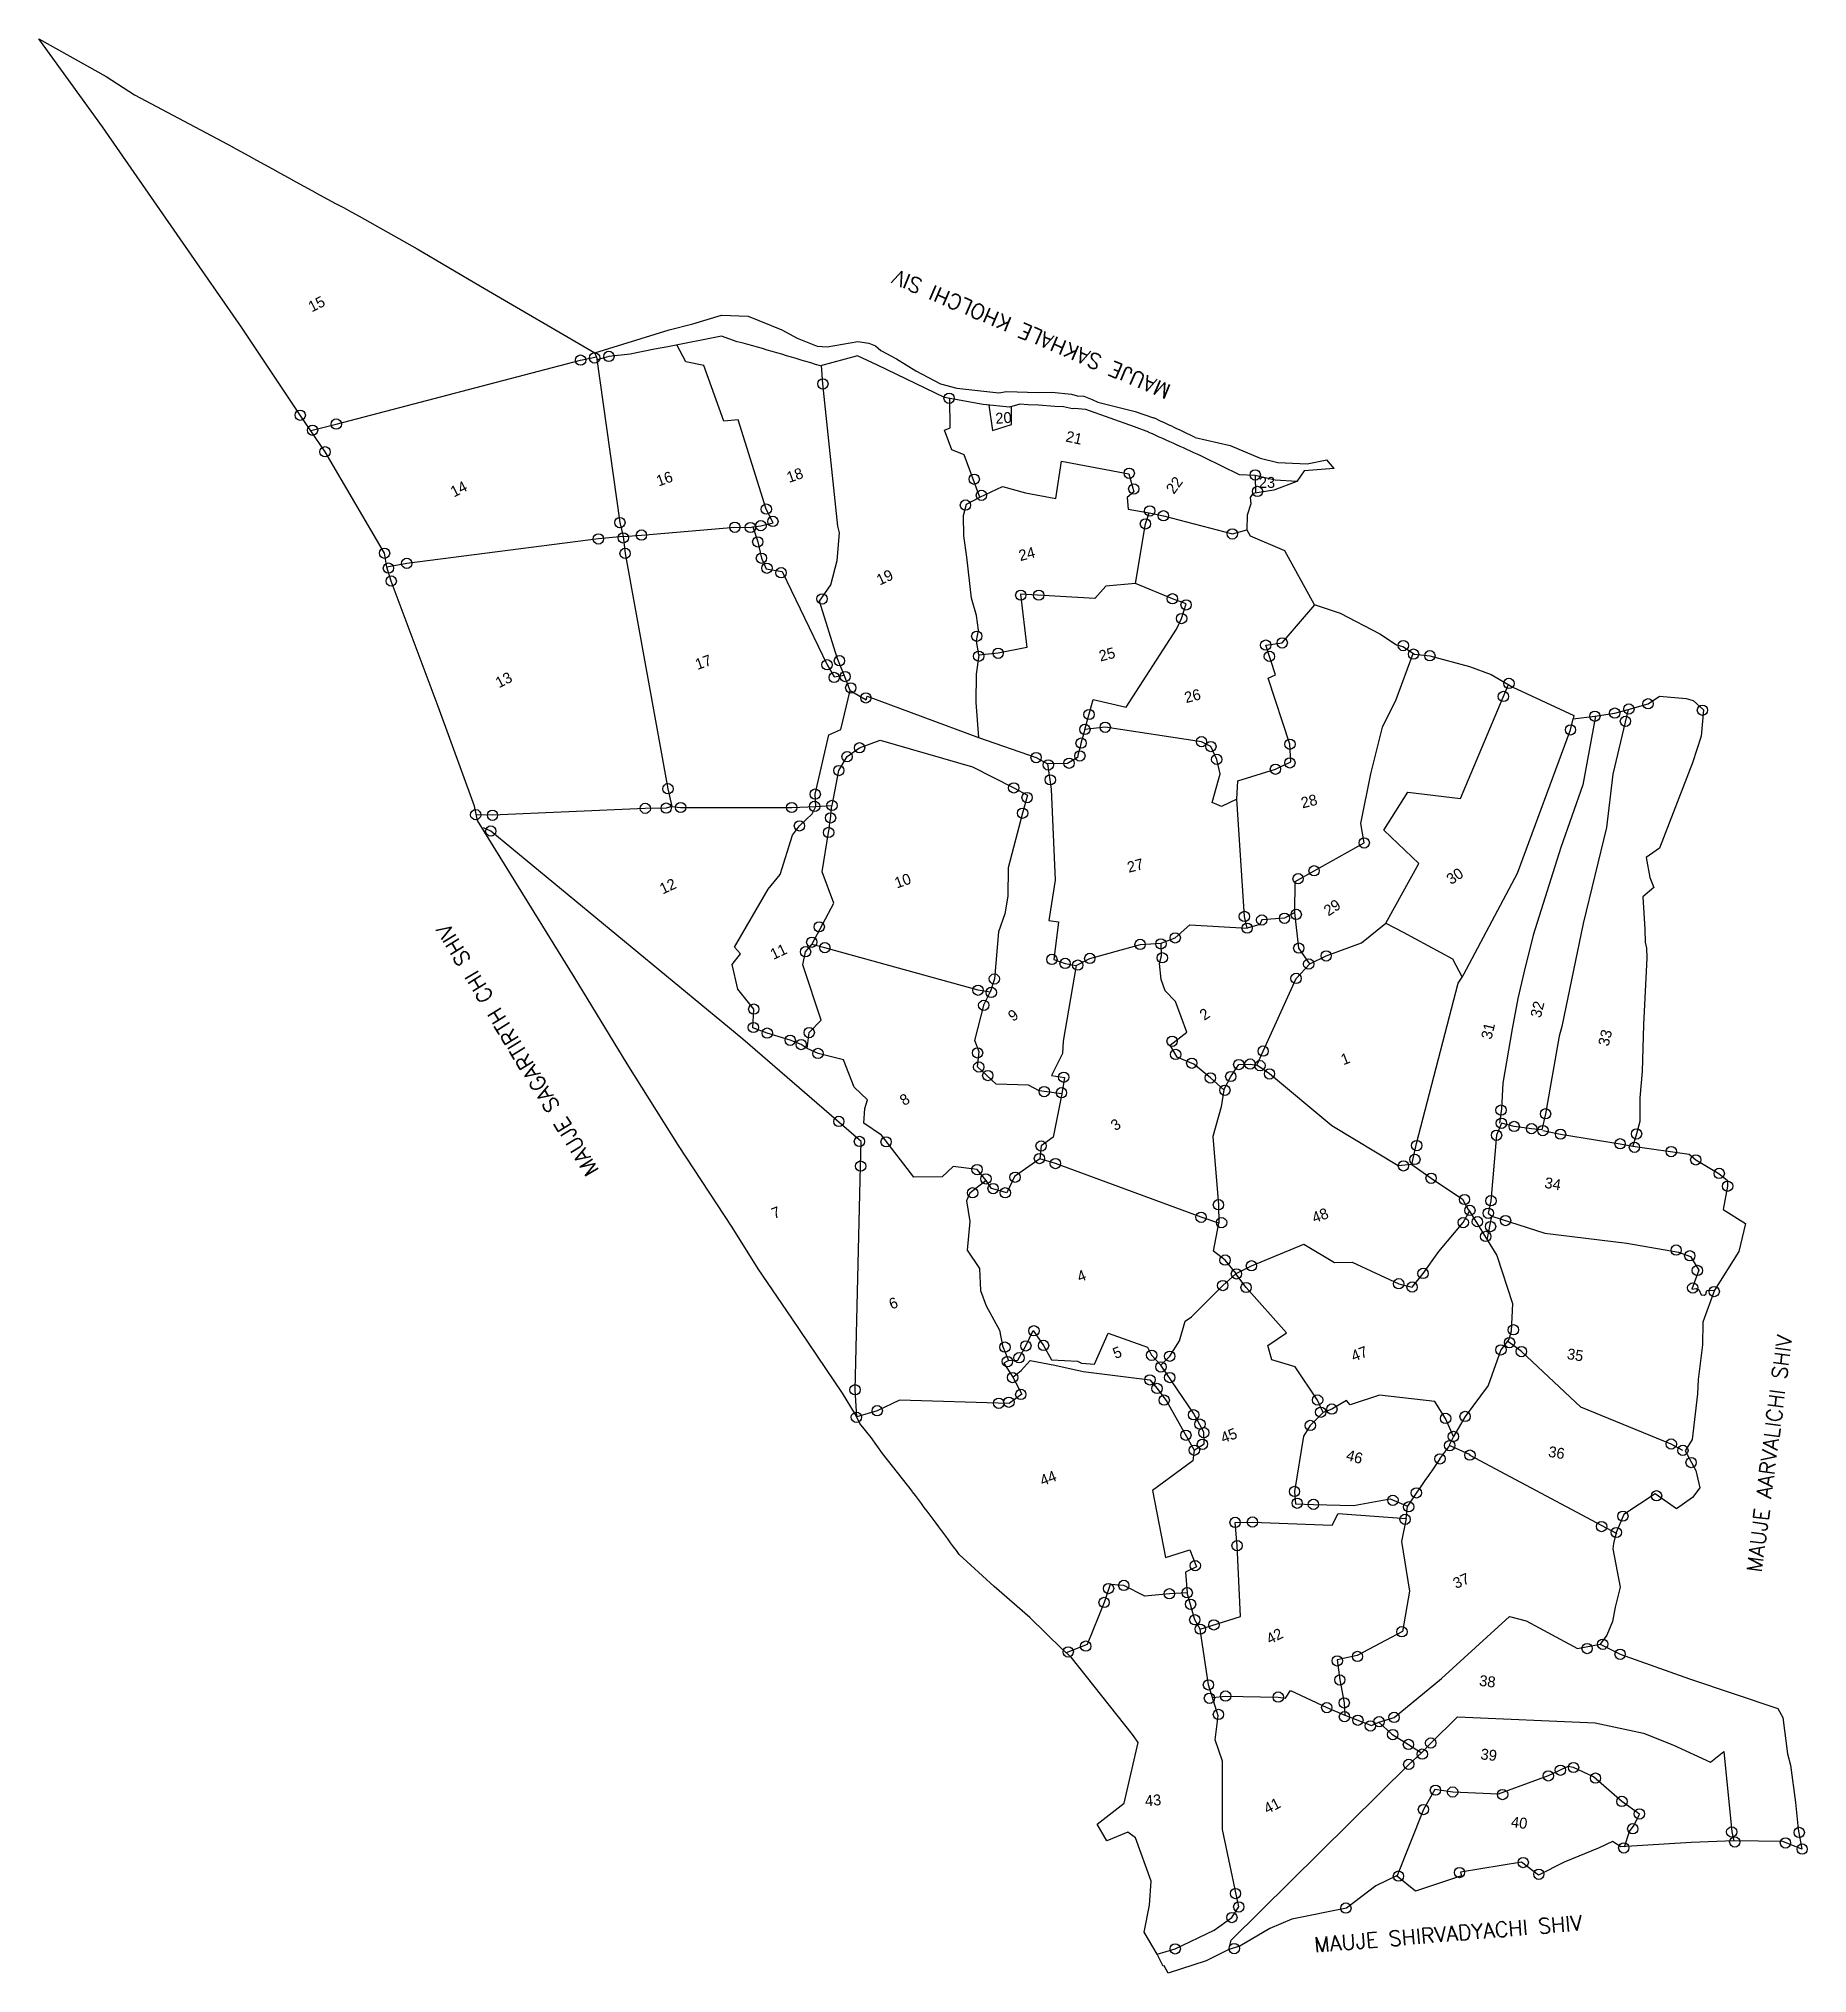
# Model space of a CAD drawing. Header units: metres. Extents: x 356383 to 357834, y 1744066 to 1745653.
import ezdxf

# ---------------------------------------------------------------- set-up
doc = ezdxf.new("R2010")
doc.units = ezdxf.units.M
for name, color, linetype in [('OFF', 1, 'Continuous'), ('OTHERS', 1, 'Continuous'), ('POLY_PARCEL', 6, 'Continuous'), ('POLY_ROAD', 30, 'Continuous'), ('TEXT_MAPOUT', 7, 'Continuous'), ('TEXT_PARCEL', 7, 'Continuous'), ('V_BOUND_LINE', 7, 'Continuous')]:
    doc.layers.add(name, color=color, linetype=linetype)
doc.styles.get("Standard").update_dxf_attribs({"font": 'simplex.shx'})
doc.styles.add('TEXT_MAP', font='')
doc.styles.get('TEXT_MAP').set_extended_font_data('Kruti Dev 050')

msp = doc.modelspace()

# ---------------------------------------------------------------- linework, layer by layer
for centre in [(356839.1, 1745391.1), (356850.8, 1745392.4), (356827.6, 1745389.3), (357026.4, 1745369.8), (356597.5, 1745344.1), (357130, 1745358), (356607.6, 1745331.8), (356627.1, 1745336.9), (356617.9, 1745314.1), (357277.8, 1745296.5), (357150.6, 1745291.6), (357281.5, 1745283.6), (357381.2, 1745295.1), (357383.1, 1745281.6), (356980, 1745267.1), (357143.4, 1745270.4), (357156.5, 1745278.4), (357294.6, 1745265.6), (356859.8, 1745256), (356954.2, 1745252.2), (356966.9, 1745252), (356975.6, 1745253.5), (356985.4, 1745257), (357291.1, 1745255), (357305.8, 1745261.6), (356842.2, 1745242.6), (356862.6, 1745243.5), (356877.5, 1745245.8), (356973, 1745240.2), (357362.4, 1745246.7), (356666.7, 1745230.9), (356669.9, 1745218.7), (356684.9, 1745222.6), (356864.1, 1745230.8), (356976, 1745226.8), (356980.5, 1745218.6), (356672.2, 1745208.1), (356992.1, 1745214.9), (357025.7, 1745193.4), (357188.8, 1745196.5), (357203.5, 1745196.5), (357313.2, 1745193.5), (357324.5, 1745188.5), (357320.8, 1745177.3), (357152.7, 1745162.8), (357389.8, 1745155.5), (357403.3, 1745157.3), (357502.7, 1745155.1), (357029.8, 1745139.4), (357040, 1745142.7), (357154.3, 1745146.4), (357170.2, 1745148.8), (357392.8, 1745146.3), (357511.1, 1745148.1), (357524.5, 1745146.8), (357035.7, 1745129), (357044.7, 1745129.7), (357589.4, 1745124.1), (357049.3, 1745120.4), (357061.7, 1745112.2), (357584.8, 1745113.4), (357703.5, 1745107.4), (357244.8, 1745098.6), (357659.9, 1745097.2), (357676.2, 1745099.7), (357685, 1745093), (357687.8, 1745103.1), (357748.2, 1745102.1), (357238.3, 1745075.1), (357241.4, 1745086.4), (357258.1, 1745088.1), (357337.1, 1745076.3), (357409.7, 1745074.2), (357639.9, 1745086), (357046.3, 1745064), (357056.5, 1745071.3), (357201.4, 1745063.2), (357228.4, 1745058.6), (357237.3, 1745064.6), (357344.8, 1745072.3), (357349.6, 1745061.8), (357409.6, 1745058.9), (357039.5, 1745052.6), (357211.4, 1745057.2), (357213, 1745045), (357397.8, 1745053.7), (356899.3, 1745037.7), (357020.1, 1745033.3), (357183, 1745038.4), (357194, 1745030.4), (356741.5, 1745016.4), (356755.3, 1745015.9), (356880.7, 1745021.6), (356897.8, 1745021.8), (356909.7, 1745022.3), (357000.8, 1745022.3), (357019.6, 1745023.2), (357032.7, 1745013.8), (357033.9, 1745024), (357190.3, 1745017.6), (356753.9, 1745003), (357007.2, 1745007.2), (357031.1, 1745001.8), (357470.6, 1744993.2), (357416.4, 1744963.9), (357429.5, 1744970.4), (357372.3, 1744932.9), (357405.2, 1744931.4), (357414.8, 1744934.6), (357023.4, 1744924.4), (357315.5, 1744915.3), (357374.5, 1744923.3), (357386.5, 1744930), (357012.2, 1744904), (357017.3, 1744911.8), (357028, 1744907.3), (357286.7, 1744910), (357303.8, 1744910.4), (357304.9, 1744899), (357416.9, 1744906.9), (357439.4, 1744900.5), (357214.3, 1744897.7), (357225.2, 1744894.4), (357235.5, 1744893), (357245.4, 1744898.5), (357425.1, 1744893.9), (357153.7, 1744872.4), (357164.6, 1744870.6), (357167.1, 1744881.6), (357414.7, 1744882.1), (356969.7, 1744856.9), (357158.4, 1744860), (356969.4, 1744841.8), (356980.8, 1744837.2), (357015.2, 1744837.6), (356999.6, 1744831.3), (357008.6, 1744827.8), (357022.4, 1744820.5), (357153.3, 1744821), (357313, 1744830.5), (357315.9, 1744819.7), (357387.7, 1744822.5), (357154.3, 1744809.4), (357329.1, 1744812.5), (357367.7, 1744811.4), (357376.9, 1744811.8), (357385.1, 1744810.5), (357392.9, 1744803.7), (357161.7, 1744802.4), (357208.1, 1744789.2), (357222.2, 1744788.3), (357224, 1744801), (357344.4, 1744800.4), (357356.3, 1744790.3), (357361.1, 1744801.6), (357582.9, 1744774), (357039.5, 1744764.8), (357583.2, 1744763.2), (357593.7, 1744760.6), (357608, 1744758.8), (357617.3, 1744757.2), (357619.4, 1744771), (357056.4, 1744748.3), (357078.3, 1744748), (357205.5, 1744744.6), (357513.7, 1744744.9), (357579.2, 1744753.4), (357631.7, 1744754.3), (357680.6, 1744746.4), (357692.4, 1744743.5), (357694.1, 1744754.5), (357057.4, 1744728.1), (357152.9, 1744725.2), (357204.1, 1744734.3), (357217.2, 1744730.2), (357502.8, 1744728.3), (357512.2, 1744733.6), (357722.6, 1744740), (357742.7, 1744733.2), (357160.2, 1744717.6), (357166.1, 1744709.6), (357184.1, 1744719), (357525.5, 1744718.1), (357761.9, 1744722.1), (357768.8, 1744711.6), (357149.3, 1744706.2), (357176.1, 1744706.2), (357351, 1744696.4), (357552.9, 1744700.7), (357574.6, 1744699.7), (357336.7, 1744686.1), (357353.6, 1744681.7), (357551.9, 1744681.7), (357557.3, 1744691.8), (357563.5, 1744682.5), (357572.4, 1744689.4), (357574.3, 1744678.5), (357586.6, 1744683.4), (357570.3, 1744670.4), (357356.4, 1744651), (357378.1, 1744646.3), (357726.6, 1744659.2), (357737.8, 1744654.5), (357354.5, 1744630.1), (357365.8, 1744639.7), (357498.9, 1744631.6), (357518.9, 1744640.1), (357744, 1744642.5), (357373.7, 1744628.5), (357509.9, 1744628.9), (357740.2, 1744628.1), (357757.8, 1744625.2), (357199.6, 1744593), (357589.9, 1744583.3), (357593, 1744593.8), (357175.8, 1744579.6), (357177.8, 1744567.7), (357187.4, 1744570.9), (357193, 1744580.6), (357207.5, 1744581), (357296.2, 1744572.9), (357311, 1744572.1), (357582.8, 1744577.3), (357599.6, 1744575.9), (357182.1, 1744554.6), (357294.8, 1744552.7), (357303.8, 1744563.3), (357311, 1744554.6), (357052.8, 1744544.6), (357179.1, 1744534.4), (357188.8, 1744540.8), (357300.6, 1744545.7), (357306.5, 1744536.1), (357432.4, 1744536.2), (357053.9, 1744522), (357071, 1744527.4), (357170.7, 1744533.5), (357330.6, 1744524.1), (357434.9, 1744526.2), (357444.1, 1744528.8), (357537.4, 1744521.1), (357553.4, 1744522.7), (357324.3, 1744507.3), (357335.8, 1744516.4), (357339, 1744509.4), (357426.4, 1744515.3), (357543.8, 1744506.3), (357331.2, 1744495), (357337.9, 1744499.9), (357532.8, 1744487.9), (357540.8, 1744498.8), (357557.4, 1744491), (357722.6, 1744500.1), (357732.1, 1744494.9), (357738.9, 1744484.9), (357413.4, 1744461.2), (357513.4, 1744460), (357710.5, 1744457.6), (357415.6, 1744451.5), (357428.9, 1744450.6), (357494.2, 1744453.9), (357507.1, 1744448.6), (357682.9, 1744440.9), (357364.7, 1744435.8), (357378.9, 1744436.1), (357504.2, 1744438.3), (357665.4, 1744432.4), (357677.5, 1744427.5), (357366.3, 1744416.7), (357332, 1744400.3), (357260.8, 1744381.5), (357273.3, 1744384.1), (357310.7, 1744377.2), (357325.4, 1744378.1), (357257.2, 1744370.1), (357328.1, 1744368.6), (357331.6, 1744355.9), (357336.1, 1744348.2), (357347.3, 1744351.7), (357501.6, 1744346.1), (357227.7, 1744329.5), (357242.1, 1744334.3), (357653.5, 1744332.3), (357666.3, 1744335.8), (357680.6, 1744327.6), (357448.5, 1744322.2), (357465.1, 1744325.8), (357342.8, 1744302.5), (357450.6, 1744306.5), (357343.6, 1744291.5), (357356.9, 1744293.3), (357400.1, 1744292.5), (357439.9, 1744283.8), (357454.2, 1744287.7), (357351, 1744278.2), (357454.4, 1744276.4), (357465.4, 1744273.5), (357475.7, 1744268.8), (357482.8, 1744272.3), (357495.1, 1744275.8), (357494, 1744261.7), (357506.9, 1744253.6), (357525.2, 1744254.8), (357507.2, 1744237.3), (357518.3, 1744245.7), (357631.6, 1744232.5), (357642.4, 1744234.7), (357621.7, 1744227.8), (357660.4, 1744226), (357529.1, 1744216.1), (357543.2, 1744214.6), (357584.2, 1744212.5), (357682.1, 1744206.9), (357519.2, 1744200.2), (357696.4, 1744196.6), (357691, 1744184.5), (357772.2, 1744181.8), (357774.7, 1744173.6), (357816.3, 1744172.8), (357827.6, 1744181.4), (357601.1, 1744156.7), (357683.6, 1744168.7), (357830, 1744167.8), (357498.7, 1744145.6), (357548.8, 1744148.5), (357613.9, 1744147.1), (357365, 1744131.3), (357362, 1744111.6), (357367.7, 1744120.3), (357455.6, 1744119.4), (357315.5, 1744085.9), (357364, 1744086.1)]:
    msp.add_circle(centre, 4.23)
at = {"layer": 'OFF'}
msp.add_line((357445.9, 1745300.5), (357440, 1745307.5), dxfattribs=at)
at = {"layer": 'OTHERS'}
msp.add_line((357020.5, 1745023.2), (357033.9, 1745024), dxfattribs=at)
at = {"layer": 'POLY_PARCEL'}
for p, q in [((356840.7, 1745392), (356839.2, 1745395.4)), ((356913.9, 1745387.9), (356906.5, 1745401.8)), ((356627.1, 1745336.9), (356827.6, 1745389.3)), ((356827.6, 1745389.3), (356840.7, 1745392)), ((356840.7, 1745392), (356859.8, 1745256)), ((356928.7, 1745384.9), (356913.9, 1745387.9)), ((356945, 1745339.3), (356928.7, 1745384.9)), ((357026.4, 1745369.8), (357025.2, 1745384.9)), ((357038.6, 1745253.1), (357026.4, 1745369.8)), ((357130.8, 1745333.8), (357130.6, 1745357.8)), ((357162.6, 1745352.4), (357165.6, 1745331.7)), ((357181.2, 1745336.6), (357181.2, 1745351.1)), ((356606.1, 1745331.5), (356627.1, 1745336.9)), ((356956.8, 1745340.3), (356945, 1745339.3)), ((356980, 1745267.1), (356956.8, 1745340.3)), ((357126.2, 1745331.9), (357130.8, 1745333.8)), ((357132.2, 1745315.6), (357126.2, 1745331.9)), ((357165.6, 1745331.7), (357181.2, 1745336.6)), ((357142.4, 1745311.7), (357132.2, 1745315.6)), ((357155.3, 1745277), (357142.4, 1745311.7)), ((357217.5, 1745275.7), (357222.2, 1745306.5)), ((357222.2, 1745306.5), (357277.6, 1745295.9)), ((357155.3, 1745277), (357173.9, 1745285.6)), ((357173.9, 1745285.6), (357192.8, 1745280.5)), ((357277.6, 1745295.9), (357281.5, 1745281.4)), ((357381, 1745294.8), (357381.4, 1745280.2)), ((357141.7, 1745261.9), (357144.3, 1745271.2)), ((357144.3, 1745271.2), (357155.3, 1745277)), ((357192.8, 1745280.5), (357217.5, 1745275.7)), ((357281.5, 1745281.4), (357276, 1745276.6)), ((357276, 1745276.6), (357276.8, 1745267.1)), ((356859.8, 1745256), (356862.4, 1745244.6)), ((356966.9, 1745252), (356968.8, 1745252.5)), ((356968.8, 1745252.5), (356975.6, 1745253.5)), ((356968.8, 1745252.5), (356973, 1745240.2)), ((356975.6, 1745253.5), (356985.6, 1745255.9)), ((356985.6, 1745255.9), (356980, 1745267.1)), ((357040, 1745247.7), (357038.6, 1745253.1)), ((357142.1, 1745245.2), (357141.7, 1745261.9)), ((357276.8, 1745267.1), (357294.1, 1745264)), ((357283, 1745206), (357291.1, 1745255)), ((357291.1, 1745255), (357294.1, 1745264)), ((357294.1, 1745264), (357305.8, 1745261.6)), ((357305.8, 1745261.6), (357362.4, 1745246.7)), ((356842.2, 1745242.6), (356684.9, 1745222.6)), ((356862.4, 1745244.6), (356842.2, 1745242.6)), ((356862.4, 1745244.6), (356877.5, 1745245.8)), ((356862.4, 1745244.6), (356864.1, 1745230.8)), ((356877.5, 1745245.8), (356954.2, 1745252.2)), ((356954.2, 1745252.2), (356966.9, 1745252)), ((356973, 1745240.2), (356976, 1745226.8)), ((357038, 1745225), (357040, 1745247.7)), ((357144.5, 1745227.7), (357142.1, 1745245.2)), ((357362.4, 1745246.7), (357374.2, 1745250.2)), ((356684.9, 1745222.6), (356668.6, 1745219.5)), ((356864.1, 1745230.8), (356899.3, 1745037.7)), ((356976, 1745226.8), (356979.9, 1745218)), ((357032.9, 1745205.1), (357038, 1745225)), ((357148.4, 1745194.1), (357144.5, 1745227.7)), ((356979.9, 1745218), (356993.1, 1745215.9)), ((356993.1, 1745215.9), (357029.8, 1745139.4)), ((357023.7, 1745191.6), (357032.9, 1745205.1)), ((357283, 1745206), (357258.6, 1745204)), ((357313.2, 1745193.5), (357283, 1745206)), ((357038, 1745145.2), (357023.7, 1745191.6)), ((357152.4, 1745179.8), (357148.4, 1745194.1)), ((357249.5, 1745193.8), (357188.6, 1745197.4)), ((357188.6, 1745197.4), (357193.7, 1745153.5)), ((357258.6, 1745204), (357249.5, 1745193.8)), ((357324.6, 1745189.3), (357313.2, 1745193.5)), ((357320.8, 1745177.3), (357324.6, 1745189.3)), ((357154, 1745167.7), (357152.4, 1745179.8)), ((357316.5, 1745168.5), (357320.8, 1745177.3)), ((357403.3, 1745157.3), (357430, 1745188.6)), ((357152.4, 1745159), (357154, 1745167.7)), ((357154.5, 1745147.4), (357152.4, 1745159)), ((357275.2, 1745104.5), (357316.5, 1745168.5)), ((357389.8, 1745155.5), (357403.3, 1745157.3)), ((357043.8, 1745130.9), (357038, 1745145.2)), ((357154.5, 1745147.4), (357152.1, 1745131.8)), ((357170.2, 1745148.8), (357154.5, 1745147.4)), ((357193.7, 1745153.5), (357170.2, 1745148.8)), ((357397.7, 1745131.1), (357389.8, 1745155.5)), ((357496.9, 1745110.8), (357510.9, 1745148.7)), ((357029.8, 1745139.4), (357035.6, 1745129.4)), ((357035.6, 1745129.4), (357043.8, 1745130.9)), ((357048.9, 1745118.3), (357043.8, 1745130.9)), ((357152.1, 1745131.8), (357152, 1745108.3)), ((357391.8, 1745128.3), (357397.7, 1745131.1)), ((357409.7, 1745074.2), (357391.8, 1745128.3)), ((357041.1, 1745086.4), (357048.9, 1745118.3)), ((357048.9, 1745118.3), (357061.8, 1745110.6)), ((357061.8, 1745110.6), (357062.8, 1745113.7)), ((357062.8, 1745113.7), (357154, 1745079.8)), ((357241.3, 1745086.3), (357248.2, 1745110.9)), ((357248.2, 1745110.9), (357275.2, 1745104.5)), ((357485.7, 1745088.3), (357496.9, 1745110.8)), ((357549.6, 1745029.6), (357589, 1745123.2)), ((357152, 1745108.3), (357154, 1745079.8)), ((357639.9, 1745086), (357642.2, 1745095)), ((357660.4, 1745097.2), (357650.1, 1745041)), ((357687.3, 1745102.7), (357674.6, 1745049.6)), ((357020.1, 1745033.3), (357031.2, 1745081.8)), ((357031.2, 1745081.8), (357041.1, 1745086.4)), ((357154, 1745079.8), (357201.4, 1745063.2)), ((357258.1, 1745088.1), (357241.3, 1745086.3)), ((357337.1, 1745076.3), (357258.1, 1745088.1)), ((357476.1, 1745050), (357485.7, 1745088.3)), ((357596.4, 1744968.3), (357639.9, 1745086)), ((357039.5, 1745052.6), (357046.3, 1745064)), ((357046.3, 1745064), (357056.5, 1745071.3)), ((357056.5, 1745071.3), (357073.3, 1745077.6)), ((357073.3, 1745077.6), (357149.3, 1745055.7)), ((357201.4, 1745063.2), (357210.6, 1745058.1)), ((357235.3, 1745063.3), (357227.1, 1745058.4)), ((357344.8, 1745072.3), (357337.1, 1745076.3)), ((357349.6, 1745061.8), (357344.8, 1745072.3)), ((357410.4, 1745059.8), (357409.7, 1745074.2)), ((357033.9, 1745024), (357039.5, 1745052.6)), ((357149.3, 1745055.7), (357183, 1745038.4)), ((357227.1, 1745058.4), (357210.6, 1745058.1)), ((357210.6, 1745058.1), (357213.6, 1745037.3)), ((357345.9, 1745026.5), (357352.5, 1745049.8)), ((357352.5, 1745049.8), (357349.6, 1745061.8)), ((357367, 1745044.2), (357397.8, 1745053.7)), ((357397.8, 1745053.7), (357410.4, 1745059.8)), ((357467.8, 1745009.1), (357476.1, 1745050)), ((357674.6, 1745049.6), (357669.4, 1745006)), ((356899.3, 1745037.7), (356902.4, 1745023.2)), ((357020.5, 1745023.2), (357020.1, 1745033.3)), ((357183, 1745038.4), (357194.3, 1745032.3)), ((357194.3, 1745032.3), (357190.3, 1745017.6)), ((357213.6, 1745037.3), (357216.9, 1744962.6)), ((357366.1, 1745029), (357367, 1745044.2)), ((357486.7, 1745003.6), (357506.5, 1745034.9)), ((357506.5, 1745034.9), (357549.6, 1745029.6)), ((357650.1, 1745041), (357632, 1744989.6)), ((356755.3, 1745015.9), (356741.5, 1745016.4)), ((356880.7, 1745021.6), (356755.3, 1745015.9)), ((356897.8, 1745021.8), (356880.7, 1745021.6)), ((356902.4, 1745023.2), (356897.8, 1745021.8)), ((356902.4, 1745023.2), (356909.7, 1745022.3)), ((356909.7, 1745022.3), (357000.8, 1745022.3)), ((357000.8, 1745022.3), (357020.5, 1745023.2)), ((357007.2, 1745007.2), (357017.5, 1745017)), ((357017.5, 1745017), (357020.5, 1745023.2)), ((357190.3, 1745017.6), (357178.4, 1744972.8)), ((357353.6, 1745023.1), (357345.9, 1745026.5)), ((357366.1, 1745029), (357353.6, 1745023.1)), ((357372.3, 1744932.9), (357366.1, 1745029)), ((356753.9, 1745003), (356747.8, 1745005.5)), ((356960.6, 1744832.3), (356753.9, 1745003)), ((356991.4, 1744967.2), (357001.4, 1744999.5)), ((357001.4, 1744999.5), (357007.2, 1745007.2)), ((357025.9, 1744969.6), (357031.1, 1745001.8)), ((357470.6, 1744993.2), (357467.8, 1745009.1)), ((357515.4, 1744976.3), (357486.7, 1745003.6)), ((357669.4, 1745006), (357650.3, 1744927.2)), ((357429.5, 1744970.4), (357470.6, 1744993.2)), ((357632, 1744989.6), (357609.2, 1744917.6)), ((356981.6, 1744955.4), (356991.4, 1744967.2)), ((357035.4, 1744943.9), (357025.9, 1744969.6)), ((357178.4, 1744972.8), (357178.3, 1744949.5)), ((357414, 1744961.6), (357429.5, 1744970.4)), ((357488.3, 1744927.3), (357515.4, 1744976.3)), ((357552.4, 1744885.5), (357596.4, 1744968.3)), ((356954, 1744907.7), (356981.6, 1744955.4)), ((357216.9, 1744962.6), (357211.8, 1744929.7)), ((357413.8, 1744936.2), (357414, 1744961.6)), ((357017.4, 1744910), (357035.4, 1744943.9)), ((357175.8, 1744935.1), (357170.4, 1744920.4)), ((357178.3, 1744949.5), (357175.8, 1744935.1)), ((357413.8, 1744936.2), (357405.2, 1744931.4)), ((357416.9, 1744906.9), (357413.8, 1744936.2)), ((357170.4, 1744920.4), (357167.1, 1744881.6)), ((357211.8, 1744929.7), (357219.7, 1744928.6)), ((357219.7, 1744928.6), (357215.9, 1744897.7)), ((357315.5, 1744915.3), (357327.4, 1744925.9)), ((357327.4, 1744925.9), (357374.5, 1744923.3)), ((357374.5, 1744923.3), (357372.3, 1744932.9)), ((357385, 1744926.4), (357374.5, 1744923.3)), ((357386.5, 1744930), (357385, 1744926.4)), ((357405.2, 1744931.4), (357386.5, 1744930)), ((357468.4, 1744911.4), (357488.3, 1744927.3)), ((357488.3, 1744927.3), (357502.6, 1744920)), ((357502.6, 1744920), (357543.1, 1744898.2)), ((357650.3, 1744927.2), (357632.9, 1744842.6)), ((356958.7, 1744902.3), (356954, 1744907.7)), ((357010, 1744893.2), (357012.2, 1744904)), ((357012.2, 1744904), (357017.4, 1744910)), ((357028, 1744907.3), (357017.4, 1744910)), ((357153.7, 1744872.4), (357028, 1744907.3)), ((357245.4, 1744898.5), (357287, 1744909.8)), ((357287, 1744909.8), (357304, 1744910.9)), ((357304, 1744910.9), (357315.5, 1744915.3)), ((357304.4, 1744900.6), (357304, 1744910.9)), ((357426.1, 1744894), (357416.9, 1744906.9)), ((357439.4, 1744900.5), (357468.4, 1744911.4)), ((357609.2, 1744917.6), (357601.7, 1744886.7)), ((356952, 1744893.4), (356958.7, 1744902.3)), ((356956.5, 1744873.3), (356952, 1744893.4)), ((357024.9, 1744847.8), (357010, 1744893.2)), ((357215.9, 1744897.7), (357225.2, 1744894.4)), ((357234.3, 1744892.6), (357223.7, 1744830.5)), ((357225.2, 1744894.4), (357234.3, 1744892.6)), ((357234.3, 1744892.6), (357245.4, 1744898.5)), ((357302.6, 1744894.3), (357304.4, 1744900.6)), ((357304.1, 1744881.1), (357302.6, 1744894.3)), ((357414.7, 1744882.1), (357426.1, 1744894)), ((357426.1, 1744894), (357439.4, 1744900.5)), ((357543.1, 1744898.2), (357551, 1744883.1)), ((356969.7, 1744856.9), (356956.5, 1744873.3)), ((357163.6, 1744870.8), (357153.7, 1744872.4)), ((357167.1, 1744881.6), (357163.6, 1744870.8)), ((357307.4, 1744871.8), (357304.1, 1744881.1)), ((357315.8, 1744863.2), (357307.4, 1744871.8)), ((357387.7, 1744822.5), (357414.7, 1744882.1)), ((357513.4, 1744746.7), (357547.8, 1744878.1)), ((357547.8, 1744878.1), (357551, 1744883.1)), ((357547.8, 1744878.1), (357547.8, 1744878.1)), ((357551, 1744883.1), (357552.4, 1744885.5)), ((357601.7, 1744886.7), (357596.8, 1744865.6)), ((356968.8, 1744841.5), (356969.7, 1744856.9)), ((357151, 1744831.1), (357158.7, 1744861)), ((357158.7, 1744861), (357163.6, 1744870.8)), ((357325, 1744838), (357315.8, 1744863.2)), ((357596.8, 1744865.6), (357592.1, 1744840.7)), ((356980.8, 1744837.2), (356968.8, 1744841.5)), ((357015.2, 1744837.6), (357024.9, 1744847.8)), ((357592.1, 1744840.7), (357584.5, 1744796.1)), ((357632.9, 1744842.6), (357630.7, 1744834.6)), ((357057.8, 1744748.4), (356960.6, 1744832.3)), ((356999.6, 1744831.3), (356980.8, 1744837.2)), ((357008.6, 1744827.8), (356999.6, 1744831.3)), ((357013.4, 1744824.7), (357008.6, 1744827.8)), ((357013.4, 1744824.7), (357015.2, 1744837.6)), ((357022.4, 1744820.5), (357013.4, 1744824.7)), ((357154.6, 1744821.9), (357151, 1744831.1)), ((357223.7, 1744830.5), (357223, 1744820.4)), ((357311.4, 1744827.3), (357325, 1744838)), ((357317, 1744817.4), (357311.4, 1744827.3)), ((357630.7, 1744834.6), (357619.4, 1744771)), ((357043.4, 1744815.2), (357022.4, 1744820.5)), ((357052.2, 1744792.9), (357043.4, 1744815.2)), ((357153.3, 1744809.5), (357154.6, 1744821.9)), ((357168.7, 1744795.4), (357153.3, 1744809.5)), ((357223, 1744820.4), (357214.1, 1744802.5)), ((357330.9, 1744811.7), (357317, 1744817.4)), ((357344.4, 1744800.4), (357330.9, 1744811.7)), ((357361.1, 1744801.6), (357367.7, 1744811.4)), ((357367.7, 1744811.4), (357376.9, 1744811.8)), ((357376.9, 1744811.8), (357382.6, 1744810.8)), ((357382.6, 1744810.8), (357387.7, 1744822.5)), ((357392.9, 1744803.7), (357382.6, 1744810.8)), ((357062.9, 1744782.4), (357052.2, 1744792.9)), ((357195.1, 1744794.5), (357168.7, 1744795.4)), ((357204, 1744789.9), (357195.1, 1744794.5)), ((357214.1, 1744802.5), (357224.7, 1744800.9)), ((357224.7, 1744800.9), (357222.4, 1744787.4)), ((357355.3, 1744790.8), (357344.4, 1744800.4)), ((357355.3, 1744790.8), (357361.1, 1744801.6)), ((357444, 1744761), (357392.9, 1744803.7)), ((357584.5, 1744796.1), (357583.2, 1744775.2)), ((357060.9, 1744775.4), (357062.9, 1744782.4)), ((357222.4, 1744787.4), (357204, 1744789.9)), ((357222.4, 1744787.4), (357215.3, 1744751.8)), ((357353.1, 1744776.6), (357346.4, 1744752.4)), ((357355.3, 1744790.8), (357353.1, 1744776.6)), ((357060, 1744763.4), (357060.9, 1744775.4)), ((357074.4, 1744753.5), (357060, 1744763.4)), ((357498.6, 1744728.4), (357444, 1744761)), ((357583.2, 1744763.2), (357579.2, 1744753.4)), ((357583.2, 1744775.2), (357581.7, 1744763.2)), ((357593.7, 1744760.6), (357583.2, 1744763.2)), ((357608, 1744758.8), (357593.7, 1744760.6)), ((357619.4, 1744771), (357616.5, 1744757.9)), ((357057.4, 1744728.1), (357057.8, 1744748.4)), ((357101, 1744718.9), (357074.4, 1744753.5)), ((357205.5, 1744744.6), (357204.5, 1744734)), ((357215.3, 1744751.8), (357205.5, 1744744.6)), ((357346.4, 1744752.4), (357351, 1744696.4)), ((357509.6, 1744729.4), (357513.4, 1744746.7)), ((357513.4, 1744746.7), (357513.4, 1744746.7)), ((357579.2, 1744753.4), (357574.6, 1744699.7)), ((357616.5, 1744757.9), (357608, 1744758.8)), ((357617.3, 1744757.2), (357631.7, 1744754.3)), ((357631.7, 1744754.3), (357680.6, 1744746.4)), ((357680.6, 1744746.4), (357691, 1744744.5)), ((357204.5, 1744734), (357183.7, 1744719.7)), ((357217.2, 1744730.2), (357204.5, 1744734)), ((357336.7, 1744686.1), (357217.2, 1744730.2)), ((357509.6, 1744729.4), (357498.6, 1744728.4)), ((357509.6, 1744729.4), (357525.5, 1744718.1)), ((357052.8, 1744544.6), (357057.4, 1744728.1)), ((357124.2, 1744719.4), (357101, 1744718.9)), ((357133.2, 1744727.8), (357124.2, 1744719.4)), ((357152.9, 1744725.2), (357133.2, 1744727.8)), ((357160.5, 1744716.4), (357147.1, 1744705.8)), ((357160.5, 1744716.4), (357152.9, 1744725.2)), ((357164.7, 1744709.8), (357160.5, 1744716.4)), ((357183.7, 1744719.7), (357177.4, 1744706.1)), ((357525.5, 1744718.1), (357551.3, 1744701.1)), ((357147.1, 1744705.8), (357144.3, 1744699.5)), ((357144.3, 1744699.5), (357146.9, 1744682.7)), ((357177.4, 1744706.1), (357164.7, 1744709.8)), ((357551.3, 1744701.1), (357556, 1744692.4)), ((357574.6, 1744699.7), (357572.4, 1744689.4)), ((357146.9, 1744682.7), (357144.7, 1744659.2)), ((357351.2, 1744681.4), (357336.7, 1744686.1)), ((357347, 1744658.2), (357351.2, 1744681.4)), ((357351, 1744696.4), (357351.2, 1744681.4)), ((357531.8, 1744658), (357551.9, 1744681.7)), ((357551.9, 1744681.7), (357556.9, 1744691)), ((357556, 1744692.4), (357556.9, 1744691)), ((357556.9, 1744691), (357557.3, 1744691.8)), ((357556.9, 1744691), (357571.6, 1744667.5)), ((357571.6, 1744667.5), (357575.4, 1744686.9)), ((357572.4, 1744689.4), (357575.4, 1744686.9)), ((357575.4, 1744686.9), (357618.9, 1744673.2)), ((357571.6, 1744667.5), (357579.4, 1744654.7)), ((357618.9, 1744673.2), (357686.2, 1744664.9)), ((357144.7, 1744659.2), (357155, 1744644.2)), ((357356.4, 1744651), (357347, 1744658.2)), ((357365.6, 1744639.9), (357356.4, 1744651)), ((357378.1, 1744646.3), (357421.2, 1744664.1)), ((357421.2, 1744664.1), (357446.2, 1744649)), ((357446.2, 1744649), (357460.6, 1744649.2)), ((357460.6, 1744649.2), (357498.9, 1744631.6)), ((357518.9, 1744640.1), (357531.8, 1744658)), ((357579.4, 1744654.7), (357592.3, 1744615.5)), ((357686.2, 1744664.9), (357728.5, 1744657.6)), ((357728.5, 1744657.6), (357738.3, 1744653.8)), ((357738.3, 1744653.8), (357745.1, 1744642.7)), ((357155, 1744644.2), (357155.8, 1744626.1)), ((357354.5, 1744630.1), (357365.3, 1744639.7)), ((357365.3, 1744639.7), (357365.6, 1744639.9)), ((357373.7, 1744628.5), (357365.3, 1744639.7)), ((357365.6, 1744639.9), (357378.1, 1744646.3)), ((357365.8, 1744639.7), (357365.6, 1744639.9)), ((357509.9, 1744628.9), (357518.9, 1744640.1)), ((357745.1, 1744642.7), (357739.5, 1744627.2)), ((357155.8, 1744626.1), (357160.3, 1744613.5)), ((357329, 1744604.5), (357354.5, 1744630.1)), ((357406.9, 1744591.3), (357373.7, 1744628.5)), ((357498.9, 1744631.6), (357509.9, 1744628.9)), ((357739.5, 1744627.2), (357742.9, 1744627.6)), ((357742.9, 1744627.6), (357743.8, 1744626.9)), ((357743.8, 1744626.9), (357745.1, 1744626.8)), ((357745.1, 1744626.8), (357747.2, 1744622.4)), ((357747.2, 1744622.4), (357749.5, 1744622.3)), ((357749.5, 1744622.3), (357750.9, 1744623.1)), ((357750.9, 1744623.1), (357751.9, 1744626)), ((357751.9, 1744626), (357758.1, 1744626.4)), ((357160.3, 1744613.5), (357171.3, 1744593.4)), ((357323.7, 1744600.8), (357329, 1744604.5)), ((357592.3, 1744615.5), (357591.1, 1744592.7)), ((357171.3, 1744593.4), (357173.9, 1744580.7)), ((357193, 1744580.6), (357198.9, 1744593.3)), ((357198.9, 1744593.3), (357207.5, 1744581)), ((357249.2, 1744565.5), (357260.5, 1744591.1)), ((357260.5, 1744591.1), (357292.7, 1744579.6)), ((357319.1, 1744584.7), (357323.7, 1744600.8)), ((357391.4, 1744580.8), (357406.9, 1744591.3)), ((357589.6, 1744586.6), (357588.2, 1744584.6)), ((357591.1, 1744592.7), (357589.6, 1744586.6)), ((357173.9, 1744580.7), (357178.6, 1744568.5)), ((357186.3, 1744568.8), (357193, 1744580.6)), ((357207.5, 1744581), (357213.9, 1744569.2)), ((357292.7, 1744579.6), (357296.2, 1744572.9)), ((357296.2, 1744572.9), (357303.6, 1744564.7)), ((357303.6, 1744564.7), (357311, 1744572.1)), ((357311, 1744572.1), (357319.1, 1744584.7)), ((357394.9, 1744569.2), (357391.4, 1744580.8)), ((357582.8, 1744577.3), (357572.2, 1744548.2)), ((357588.2, 1744584.6), (357582.8, 1744577.3)), ((357599.6, 1744575.9), (357588.2, 1744584.6)), ((357648.5, 1744530.3), (357599.6, 1744575.9)), ((357178.6, 1744568.5), (357174.9, 1744566.3)), ((357174.9, 1744566.3), (357182.2, 1744555)), ((357178.6, 1744568.5), (357186.3, 1744568.8)), ((357182.2, 1744555), (357189, 1744560.4)), ((357182.2, 1744555), (357189.7, 1744540.9)), ((357189, 1744560.4), (357196.6, 1744568.6)), ((357196.6, 1744568.6), (357216.7, 1744564.9)), ((357213.9, 1744569.2), (357235.3, 1744568)), ((357216.7, 1744564.9), (357240.1, 1744559.6)), ((357235.3, 1744568), (357238.6, 1744566.5)), ((357238.6, 1744566.5), (357249.2, 1744565.5)), ((357240.1, 1744559.6), (357294.8, 1744552.7)), ((357330.5, 1744525.5), (357303.6, 1744564.7)), ((357414, 1744563.3), (357394.9, 1744569.2)), ((357432.4, 1744536.2), (357414, 1744563.3)), ((357054.2, 1744522.3), (357052.8, 1744544.6)), ((357189.7, 1744540.9), (357179.2, 1744533.3)), ((357294.8, 1744552.7), (357300.6, 1744545.7)), ((357300.6, 1744545.7), (357308.7, 1744534.9)), ((357483.1, 1744540.2), (357459.1, 1744532.3)), ((357528.6, 1744534.9), (357483.1, 1744540.2)), ((357572.2, 1744548.2), (357553.4, 1744522.7)), ((357071, 1744527.4), (357054.2, 1744522.3)), ((357089.4, 1744536.1), (357071, 1744527.4)), ((357179.2, 1744533.3), (357089.4, 1744536.1)), ((357308.7, 1744534.9), (357331.2, 1744495)), ((357339.1, 1744509.7), (357330.5, 1744525.5)), ((357436.8, 1744526), (357426.4, 1744515.3)), ((357436.8, 1744526), (357432.4, 1744536.2)), ((357444.1, 1744528.8), (357436.8, 1744526)), ((357456.2, 1744535.9), (357444.1, 1744528.8)), ((357459.1, 1744532.3), (357456.2, 1744535.9)), ((357537.4, 1744521.1), (357528.6, 1744534.9)), ((357553.4, 1744522.7), (357543.8, 1744506.3)), ((357722.6, 1744500.1), (357648.5, 1744530.3)), ((357339.3, 1744500.2), (357339.1, 1744509.7)), ((357420.8, 1744506.4), (357413.4, 1744461.2)), ((357426.4, 1744515.3), (357420.8, 1744506.4)), ((357543.8, 1744506.3), (357537.4, 1744521.1)), ((357543.8, 1744506.3), (357540.2, 1744499.2)), ((357331.2, 1744495), (357330, 1744486.2)), ((357331.2, 1744495), (357339.3, 1744500.2)), ((357532.8, 1744487.9), (357540.8, 1744498.8)), ((357540.2, 1744499.2), (357556.7, 1744491.7)), ((357556.7, 1744491.7), (357557.4, 1744491)), ((357557.4, 1744491), (357677.8, 1744426.6)), ((357732.1, 1744494.9), (357722.6, 1744500.1)), ((357330, 1744486.2), (357297, 1744462)), ((357297, 1744462), (357307.5, 1744406.9)), ((357413.4, 1744461.2), (357414.3, 1744451.1)), ((357414.3, 1744451.1), (357428.9, 1744450.6)), ((357428.9, 1744450.6), (357461.9, 1744449.6)), ((357444.4, 1744433.6), (357449.3, 1744443.1)), ((357449.3, 1744443.1), (357505.1, 1744439)), ((357461.9, 1744449.6), (357491.9, 1744455)), ((357491.9, 1744455), (357506.1, 1744449.2)), ((357505.1, 1744439), (357506.1, 1744449.2)), ((357364.7, 1744435.8), (357378.9, 1744436.1)), ((357366.3, 1744416.7), (357364.7, 1744435.8)), ((357378.9, 1744436.1), (357444.4, 1744433.6)), ((357505.1, 1744439), (357501.3, 1744420)), ((357307.5, 1744406.9), (357327.6, 1744413.3)), ((357327.6, 1744413.3), (357333, 1744399.4)), ((357369.1, 1744358.6), (357366.3, 1744416.7)), ((357501.3, 1744420), (357507.8, 1744379.5)), ((357333, 1744399.4), (357324, 1744395)), ((357262.2, 1744384.9), (357257.2, 1744370.1)), ((357273.3, 1744384.1), (357262.2, 1744384.9)), ((357290.6, 1744375.4), (357273.3, 1744384.1)), ((357324, 1744395), (357325.4, 1744378.1)), ((357507.8, 1744379.5), (357502.1, 1744346.2)), ((357257.2, 1744370.1), (357243.2, 1744335.6)), ((357310.7, 1744377.2), (357290.6, 1744375.4)), ((357325.4, 1744378.1), (357310.7, 1744377.2)), ((357331.6, 1744355.9), (357325.4, 1744378.1)), ((357336.1, 1744348.2), (357331.6, 1744355.9)), ((357336.1, 1744348.2), (357369.1, 1744358.6)), ((357342.8, 1744302.5), (357336.1, 1744348.2)), ((357534, 1744307.6), (357589.8, 1744358.7)), ((357589.8, 1744358.7), (357589.8, 1744358.7)), ((357589.8, 1744358.7), (357603.4, 1744355)), ((357603.4, 1744355), (357645.7, 1744332.2)), ((357243.2, 1744335.6), (357226, 1744328.9)), ((357502.1, 1744346.2), (357464.8, 1744326.6)), ((357645.7, 1744332.2), (357664.2, 1744336)), ((357464.8, 1744326.6), (357448.4, 1744322.9)), ((357448.4, 1744322.9), (357450.6, 1744306.5)), ((357350.8, 1744277.2), (357342.8, 1744302.5)), ((357450.6, 1744306.5), (357454.2, 1744287.7)), ((357495.1, 1744275.8), (357534, 1744307.6)), ((357346.2, 1744292.2), (357356.9, 1744293.3)), ((357356.9, 1744293.3), (357400.1, 1744292.5)), ((357400.1, 1744292.5), (357405.9, 1744291.5)), ((357405.9, 1744291.5), (357410, 1744298)), ((357410, 1744298), (357439.9, 1744283.8)), ((357454.2, 1744287.7), (357454.7, 1744277.6)), ((357348.3, 1744257.5), (357350.8, 1744277.2)), ((357439.9, 1744283.8), (357454.7, 1744277.6)), ((357454.7, 1744277.6), (357476.5, 1744269.1)), ((357476.5, 1744269.1), (357482.6, 1744271.9)), ((357482.6, 1744271.9), (357495.1, 1744275.8)), ((357482.6, 1744271.9), (357493.2, 1744262)), ((357525.2, 1744254.8), (357547.2, 1744276.3)), ((357547.2, 1744276.3), (357660.1, 1744271.3)), ((357660.1, 1744271.3), (357699.9, 1744262.9)), ((357354.2, 1744239.8), (357348.3, 1744257.5)), ((357493.2, 1744262), (357506.9, 1744253.6)), ((357506.9, 1744253.6), (357517.5, 1744246.8)), ((357517.5, 1744246.8), (357525.2, 1744254.8)), ((357699.9, 1744262.9), (357723.9, 1744253.2)), ((357723.9, 1744253.2), (357754.9, 1744239.1)), ((357354.3, 1744183.8), (357354.2, 1744239.8)), ((357361.4, 1744093.1), (357507.2, 1744237.3)), ((357507.2, 1744237.3), (357517.5, 1744246.8)), ((357754.9, 1744239.1), (357765.7, 1744247.8)), ((357765.7, 1744247.8), (357772.2, 1744181.8)), ((357621.7, 1744227.8), (357580.4, 1744212.8)), ((357630.4, 1744231.9), (357621.7, 1744227.8)), ((357621.7, 1744227.8), (357621.7, 1744227.8)), ((357637.8, 1744235.5), (357630.4, 1744231.9)), ((357642.4, 1744234.7), (357637.8, 1744235.5)), ((357658.7, 1744227.1), (357642.4, 1744234.7)), ((357682.1, 1744206.9), (357658.7, 1744227.1)), ((357528.5, 1744216.6), (357519.2, 1744200.2)), ((357543.2, 1744214.6), (357528.5, 1744216.6)), ((357580.4, 1744212.8), (357543.2, 1744214.6)), ((357696.6, 1744196.5), (357682.1, 1744206.9)), ((357519.2, 1744200.2), (357497.5, 1744145.4)), ((357692.2, 1744187.3), (357696.6, 1744196.5)), ((357367.7, 1744120.3), (357354.3, 1744183.8)), ((357684.2, 1744169.7), (357688.4, 1744182.2)), ((357688.4, 1744182.2), (357692.2, 1744187.3)), ((357772.2, 1744181.8), (357774, 1744174.6)), ((357347.6, 1744101.3), (357362, 1744111.6)), ((357362, 1744111.6), (357367.7, 1744120.3)), ((357315.5, 1744085.9), (357347.6, 1744101.3)), ((357300.8, 1744081.6), (357315.5, 1744085.9)), ((357359.4, 1744085.5), (357361.4, 1744093.1))]:
    msp.add_line(p, q, dxfattribs=at)
for centre, radius, start, end in [((358032.6, 1744865.7), 821.5, 164.4229, 166.0762), ((356463.9, 1745084.8), 573.2, 351.6709, 353.9038), ((360134.1, 1742661.9), 3178.2, 144.9342, 145.7811)]:
    msp.add_arc(centre, radius, start, end, dxfattribs=at)
at = {"layer": 'POLY_ROAD'}
for p, q in [((356888.3, 1745398.3), (356868.4, 1745394.2)), ((356899.1, 1745400.3), (356888.3, 1745398.3)), ((356943.3, 1745409.1), (356899.1, 1745400.3)), ((356956.1, 1745404.2), (356943.3, 1745409.1)), ((356960.9, 1745403.3), (356956.1, 1745404.2)), ((356850.8, 1745392.4), (356841.2, 1745389.5)), ((356868.4, 1745394.2), (356850.8, 1745392.4)), ((357054.8, 1745392.8), (357024.5, 1745384.7)), ((357071.1, 1745385.2), (357054.8, 1745392.8)), ((357126.2, 1745358.6), (357071.1, 1745385.2)), ((357158, 1745352.9), (357126.2, 1745358.6)), ((357179.5, 1745350.6), (357158, 1745352.9)), ((357188, 1745353.2), (357179.5, 1745350.6)), ((357194.9, 1745352.7), (357188, 1745353.2)), ((357203.4, 1745352.5), (357194.9, 1745352.7)), ((357216.7, 1745351.4), (357203.4, 1745352.5)), ((357223.8, 1745351.1), (357216.7, 1745351.4)), ((357231.2, 1745349.4), (357223.8, 1745351.1)), ((357232.6, 1745349.6), (357231.2, 1745349.4)), ((357242.1, 1745348.8), (357232.6, 1745349.6)), ((357282.2, 1745334.7), (357242.1, 1745348.8)), ((357293.9, 1745330.1), (357282.2, 1745334.7)), ((357368.2, 1745295.1), (357339.2, 1745309.5)), ((357445.9, 1745300.5), (357421.3, 1745298.4)), ((357381, 1745294.8), (357368.2, 1745295.1)), ((357397.5, 1745290.8), (357381, 1745294.8)), ((357415.3, 1745289.8), (357397.5, 1745290.8)), ((357421.3, 1745298.4), (357415.3, 1745289.8))]:
    msp.add_line(p, q, dxfattribs=at)
for centre, radius, start, end in [((355567.6, 1740545.9), 5053.3, 73.2444, 73.995), ((356360.8, 1743218.2), 2308.8, 64.9255, 66.1608)]:
    msp.add_arc(centre, radius, start, end, dxfattribs=at)
at = {"layer": 'V_BOUND_LINE'}
for p, q in [((356435.4, 1745580.6), (356382.9, 1745653)), ((356382.9, 1745653), (356438.3, 1745621.9)), ((356438.3, 1745621.9), (356461.4, 1745607.1)), ((356461.4, 1745607.1), (356542.4, 1745564.1)), ((356508.4, 1745475.5), (356435.4, 1745580.6)), ((356645.9, 1745507.4), (356693.5, 1745480.7)), ((356549.3, 1745416.3), (356508.4, 1745475.5)), ((356693.5, 1745480.7), (356745.5, 1745450)), ((356745.5, 1745450), (356839.2, 1745395.4)), ((356597.5, 1745344.1), (356549.3, 1745416.3)), ((356839.2, 1745395.4), (356900.2, 1745414.3)), ((356900.2, 1745414.3), (356919.7, 1745419.1)), ((356919.7, 1745419.1), (356943.2, 1745426.3)), ((356943.2, 1745426.3), (356965, 1745425.4)), ((356965, 1745425.4), (356992.6, 1745414.3)), ((356992.6, 1745414.3), (357005.2, 1745407.3)), ((357005.2, 1745407.3), (357021.8, 1745400.8)), ((357021.8, 1745400.8), (357030, 1745400.1)), ((357030, 1745400.1), (357055.1, 1745404.7)), ((357055.1, 1745404.7), (357064, 1745403.2)), ((357064, 1745403.2), (357069.5, 1745401)), ((357069.5, 1745401), (357073.9, 1745397.2)), ((357073.9, 1745397.2), (357086.7, 1745390.5)), ((357086.7, 1745390.5), (357102.7, 1745380.6)), ((357102.7, 1745380.6), (357122.9, 1745369.9)), ((357122.9, 1745369.9), (357136.2, 1745366.4)), ((357136.2, 1745366.4), (357170.8, 1745362.4)), ((357170.8, 1745362.4), (357177.2, 1745363.5)), ((357177.2, 1745363.5), (357203.2, 1745362.7)), ((357203.2, 1745362.7), (357214.4, 1745363.1)), ((357214.4, 1745363.1), (357230.3, 1745361.4)), ((357230.3, 1745361.4), (357235.1, 1745360.1)), ((357235.1, 1745360.1), (357240.6, 1745359.7)), ((357240.6, 1745359.7), (357247.5, 1745357.1)), ((357247.5, 1745357.1), (357251.9, 1745354.7)), ((357251.9, 1745354.7), (357282.6, 1745347.1)), ((356617.9, 1745314.1), (356597.5, 1745344.1)), ((357282.6, 1745347.1), (357297.6, 1745342.1)), ((357331.9, 1745325.9), (357360.7, 1745319.2)), ((357360.7, 1745319.2), (357385.2, 1745308.9)), ((356666.7, 1745230.9), (356617.9, 1745314.1)), ((357385.2, 1745308.9), (357399.7, 1745305.3)), ((357399.7, 1745305.3), (357423.7, 1745304.2)), ((357423.7, 1745304.2), (357440, 1745307.5)), ((357415.3, 1745289.8), (357396.4, 1745282.5)), ((357377.5, 1745271.4), (357374.6, 1745262.1)), ((357379.1, 1745279.9), (357376.9, 1745276.5)), ((357376.9, 1745276.5), (357377.5, 1745271.4)), ((357396.4, 1745282.5), (357379.1, 1745279.9)), ((357374.6, 1745262.1), (357374.2, 1745250.2)), ((357374.2, 1745250.2), (357377, 1745245.1)), ((357377, 1745245.1), (357405.1, 1745233.2)), ((356668.6, 1745219.5), (356666.7, 1745230.9)), ((357405.1, 1745233.2), (357429.5, 1745188.7)), ((356672.2, 1745208.1), (356668.6, 1745219.5)), ((356710.6, 1745105.1), (356672.2, 1745208.1)), ((357429.5, 1745188.7), (357450.8, 1745181.6)), ((357450.8, 1745181.6), (357483.5, 1745164.9)), ((357483.5, 1745164.9), (357497.2, 1745155.7)), ((357497.2, 1745155.7), (357502.2, 1745154.5)), ((357502.2, 1745154.5), (357511.8, 1745148.1)), ((357511.8, 1745148.1), (357524.5, 1745146.8)), ((357524.5, 1745146.8), (357557.1, 1745138)), ((357557.1, 1745138), (357574.9, 1745131.3)), ((357574.9, 1745131.3), (357592.6, 1745121.1)), ((357592.6, 1745121.1), (357642.7, 1745097.8)), ((357703.5, 1745107.4), (357712.8, 1745113.5)), ((357712.8, 1745113.5), (357734.9, 1745111.7)), ((357734.9, 1745111.7), (357740.5, 1745110.1)), ((357740.5, 1745110.1), (357749.1, 1745102.4)), ((356740.5, 1745023.4), (356710.6, 1745105.1)), ((357642.7, 1745097.8), (357642.2, 1745095)), ((357642.2, 1745095), (357659.9, 1745097.2)), ((357659.9, 1745097.2), (357676.2, 1745099.7)), ((357676.2, 1745099.7), (357687.3, 1745102.7)), ((357687.3, 1745102.7), (357703.5, 1745107.4)), ((357749.1, 1745102.4), (357747, 1745080.9)), ((357747, 1745080.9), (357739.9, 1745058.9)), ((357739.9, 1745058.9), (357712.8, 1744988.8)), ((356743.1, 1745011.7), (356740.5, 1745023.4)), ((356780.1, 1744951.4), (356743.1, 1745011.7)), ((357712.8, 1744988.8), (357702, 1744981.2)), ((357702, 1744981.2), (357705.1, 1744964.8)), ((356822.4, 1744883.4), (356780.1, 1744951.4)), ((357708.3, 1744956.7), (357699.2, 1744949)), ((357705.1, 1744964.8), (357708.3, 1744956.7)), ((357699.2, 1744949), (357700.8, 1744922.4)), ((357700.8, 1744922.4), (357701.1, 1744911.8)), ((357701.1, 1744911.8), (357702.3, 1744906.8)), ((357702.3, 1744906.8), (357702.4, 1744899)), ((357702.4, 1744899), (357699.8, 1744844.1)), ((356865.8, 1744812), (356822.4, 1744883.4)), ((357699.8, 1744844.1), (357698.7, 1744805.8)), ((356907.8, 1744745), (356865.8, 1744812)), ((357698.7, 1744805.8), (357696.7, 1744784.2)), ((357696.7, 1744784.2), (357696.7, 1744764.8)), ((357696.7, 1744764.8), (357694.1, 1744754.5)), ((356951.9, 1744677.9), (356907.8, 1744745)), ((357694.1, 1744754.5), (357691, 1744744.5)), ((357691, 1744744.5), (357737.4, 1744737.9)), ((357737.4, 1744737.9), (357742.7, 1744733.2)), ((357742.7, 1744733.2), (357761.6, 1744721.9)), ((357761.6, 1744721.9), (357768.6, 1744716.2)), ((357768.6, 1744716.2), (357768.8, 1744711.6)), ((357768.8, 1744711.6), (357765.3, 1744692.6)), ((357765.3, 1744692.6), (357783.5, 1744681.1)), ((357783.5, 1744681.1), (357777.9, 1744657.9)), ((356973.3, 1744643.7), (356951.9, 1744677.9)), ((357777.9, 1744657.9), (357758.1, 1744626.4)), ((357000.9, 1744603.3), (356973.3, 1744643.7)), ((357758.1, 1744626.4), (357748.6, 1744600.1)), ((357042.4, 1744541.7), (357000.9, 1744603.3)), ((357748.6, 1744600.1), (357748.1, 1744581.5)), ((357748.1, 1744581.5), (357744.7, 1744552.9)), ((357053.3, 1744524.3), (357042.4, 1744541.7)), ((357744.1, 1744541.2), (357739.6, 1744503.7)), ((357744.7, 1744552.9), (357744.1, 1744541.2)), ((357056.6, 1744516.9), (357053.3, 1744524.3)), ((357065.9, 1744505.5), (357056.6, 1744516.9)), ((357075.4, 1744492.4), (357065.9, 1744505.5)), ((357099.9, 1744461), (357075.4, 1744492.4)), ((357739.6, 1744503.7), (357734, 1744494.6)), ((357734, 1744494.6), (357742.8, 1744478.4)), ((357742.8, 1744478.4), (357746, 1744464.2)), ((357709.3, 1744459.1), (357683.6, 1744442.4)), ((357726.8, 1744446.8), (357709.3, 1744459.1)), ((357746, 1744464.2), (357740.1, 1744456.3)), ((357740.1, 1744456.3), (357726.8, 1744446.8)), ((357677.5, 1744427.5), (357675.1, 1744418.4)), ((357683.6, 1744442.4), (357677.5, 1744427.5)), ((357675.1, 1744418.4), (357674.7, 1744414.2)), ((357674.7, 1744414.2), (357680.6, 1744382.7)), ((357166.9, 1744383.2), (357138.3, 1744409.4)), ((357196.1, 1744357.8), (357166.9, 1744383.2)), ((357680.6, 1744382.7), (357676.6, 1744366.3)), ((357676.6, 1744366.3), (357674.4, 1744354.5)), ((357222.8, 1744331.7), (357196.1, 1744357.8)), ((357674.4, 1744354.5), (357669.7, 1744343.4)), ((357669.7, 1744343.4), (357664.2, 1744336)), ((357664.2, 1744336), (357680.6, 1744327.6)), ((357230.1, 1744325.3), (357222.8, 1744331.7)), ((357280.5, 1744261.8), (357230.1, 1744325.3)), ((357680.6, 1744327.6), (357737.6, 1744307.5)), ((357737.6, 1744307.5), (357810.1, 1744283)), ((357810.1, 1744283), (357814.1, 1744275.7)), ((357814.1, 1744275.7), (357818, 1744246)), ((357273.5, 1744205.5), (357285.1, 1744255.2)), ((357285.1, 1744255.2), (357280.5, 1744261.8)), ((357818, 1744246), (357820.3, 1744236.7)), ((357820.3, 1744236.7), (357824.6, 1744206)), ((357251.6, 1744188.3), (357273.5, 1744205.5)), ((357824.6, 1744206), (357826.7, 1744184.2)), ((357259.4, 1744174.5), (357251.6, 1744188.3)), ((357276.6, 1744181.6), (357259.4, 1744174.5)), ((357283, 1744177.1), (357276.6, 1744181.6)), ((357295.9, 1744141.4), (357283, 1744177.1)), ((357674.4, 1744174.1), (357663.4, 1744168.9)), ((357681.2, 1744169.5), (357674.4, 1744174.1)), ((357738.9, 1744173.2), (357681.2, 1744169.5)), ((357774.2, 1744174.6), (357738.9, 1744173.2)), ((357814.2, 1744173.9), (357774.2, 1744174.6)), ((357829.8, 1744167.8), (357814.2, 1744173.9)), ((357826.7, 1744184.2), (357829.8, 1744167.8)), ((357663.4, 1744168.9), (357634.6, 1744157)), ((357294.4, 1744121.8), (357295.9, 1744141.4)), ((357497, 1744145.8), (357480.1, 1744137.7)), ((357512.8, 1744133.2), (357497, 1744145.8)), ((357550.4, 1744145.9), (357512.8, 1744133.2)), ((357599.6, 1744157), (357549.7, 1744148.9)), ((357549.7, 1744148.9), (357550.4, 1744145.9)), ((357613.7, 1744146.5), (357599.6, 1744157)), ((357634.6, 1744157), (357613.7, 1744146.5)), ((357480.1, 1744137.7), (357456, 1744119.4)), ((357290, 1744099.7), (357294.4, 1744121.8)), ((357411.3, 1744110.2), (357393.2, 1744102.6)), ((357456, 1744119.4), (357411.3, 1744110.2)), ((357300.8, 1744081.6), (357290, 1744099.7)), ((357393.2, 1744102.6), (357368.6, 1744088)), ((357305.7, 1744071.7), (357300.8, 1744081.6)), ((357359.4, 1744085.5), (357341, 1744076.1)), ((357368.6, 1744088), (357359.4, 1744085.5)), ((357306.4, 1744072.1), (357305.7, 1744071.7)), ((357309.8, 1744065.9), (357306.4, 1744072.1)), ((357341, 1744076.1), (357309.8, 1744065.9))]:
    msp.add_line(p, q, dxfattribs=at)
for centre, radius, start, end in [((362771.3, 1756796.3), 12843.7, 240.98875, 241.51553), ((356513.7, 1743636.5), 1877.1, 64.1579, 65.3159), ((354126.1, 1742210.5), 3729.4, 36.1287, 37.1171)]:
    msp.add_arc(centre, radius, start, end, dxfattribs=at)

# ---------------------------------------------------------------- texts
at = {"layer": 'TEXT_MAPOUT'}
for s, rotation, p in [('MAUJE SAKHALE KHOLCHI SIV', 157.0208, (357312.9, 1745368.4)), ('MAUJE SAGARTIRTH CHI SHIV', 121.3065, (356843, 1744724.7)), ('MAUJE AARVALICHI SHIV', 82.6077, (357796.6, 1744394.2)), ('MAUJE SHIRVADYACHI SHIV', 4.7734, (357430.1, 1744082.9))]:
    msp.add_text(s, height=12.432, rotation=rotation, dxfattribs=at).set_placement(p)
at = {"layer": 'TEXT_PARCEL', "style": 'TEXT_MAP'}
for s, rotation, p in [('15', 26.9139, (356607, 1745428.4)), ('20', 4.1409, (357168.3, 1745337)), ('21', 347.6787, (357225.1, 1745322.7)), ('18', 19.4696, (356998.6, 1745288.5)), ('14', 26.9139, (356723.6, 1745276.6)), ('16', 19.4696, (356891.6, 1745285.6)), ('22', 53.3065, (357314.4, 1745278.8)), ('23', 0.0783, (357384.2, 1745284.5)), ('24', 14.3084, (357188.4, 1745224.4)), ('19', 24.9751, (357073, 1745204.3)), ('17', 19.4696, (356923.5, 1745135.1)), ('25', 14.3084, (357254.2, 1745142)), ('13', 26.9139, (356760.6, 1745120)), ('26', 14.3084, (357324.4, 1745107.9)), ('28', 14.3084, (357420, 1745021.5)), ('10', 19.3113, (357087.1, 1744955.8)), ('27', 14.3084, (357277.4, 1744968.7)), ('30', 33.5939, (357541.9, 1744958.6)), ('12', 24.9751, (356895, 1744950.9)), ('29', 33.5939, (357441.2, 1744932.8)), ('11', 24.9751, (356985.8, 1744897.2)), ('9', 35.537, (357182.4, 1744846.3)), ('2', 33.9714, (357339.4, 1744847.2)), ('32', 76.5902, (357615.5, 1744849.2)), ('31', 76.5902, (357575, 1744831.5)), ('33', 76.5902, (357671.1, 1744825.9)), ('1', 20.8833, (357453.5, 1744810.8)), ('8', 32.5237, (357093.1, 1744777.2)), ('3', 33.5939, (357266.4, 1744756.6)), ('34', 350.6893, (357618.1, 1744710.3)), ('7', 20.913, (356986.3, 1744684.6)), ('48', 20.8833, (357429.8, 1744681.1)), ('4', 21.0157, (357237.1, 1744632.7)), ('6', 20.913, (357082.7, 1744610.3)), ('5', 21.0157, (357266.4, 1744569.8)), ('47', 21.0157, (357462, 1744567.6)), ('35', 350.6893, (357636.5, 1744569.9)), ('45', 21.0157, (357354.9, 1744500.5)), ('46', 344.5565, (357455.1, 1744487.1)), ('36', 350.6893, (357621.2, 1744489.7)), ('44', 21.0157, (357206.6, 1744465.5)), ('37  ', 23.7223, (357545.9, 1744381.1)), ('42', 27.4334, (357393.2, 1744335.5)), ('38', 353.0552, (357564.6, 1744301.8)), ('39', 353.0552, (357565.7, 1744241.5)), ('43', 4.7734, (357291.1, 1744202.8)), ('41', 27.4334, (357391.1, 1744196.3)), ('40', 353.0552, (357590.7, 1744185.8))]:
    msp.add_text(s, height=8.95, rotation=rotation, dxfattribs=at).set_placement(p)

doc.saveas('drawing.dxf')
